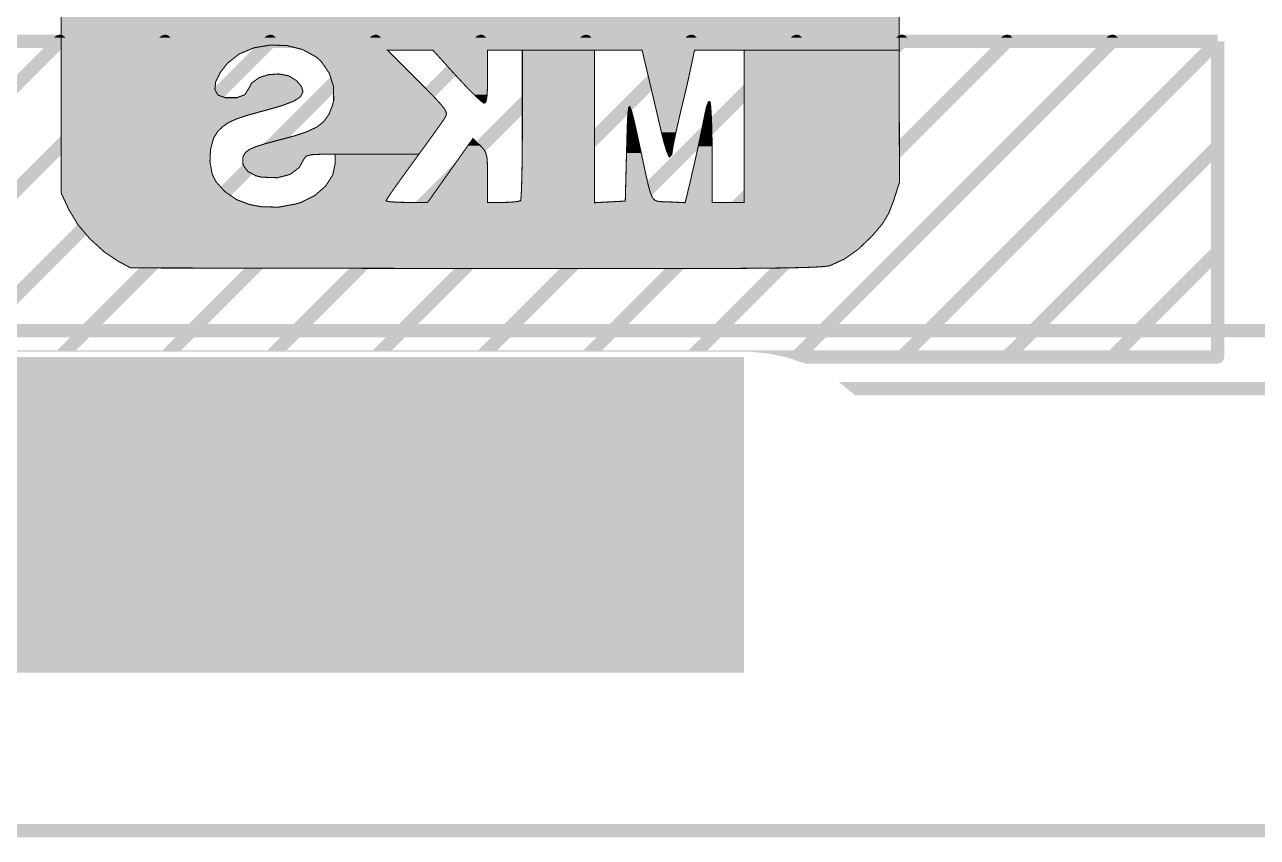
# Model space of a CAD drawing. Extents: x 66 to 205, y -127 to -80.
# Drawn here: x 140.97 to 152.68, y -127.06 to -119.34 of the extents above; entities that cross this region are included whole.
import ezdxf

# ---------------------------------------------------------------- set-up
doc = ezdxf.new("R2010")
doc.units = 0
for name, color, linetype in [('MKSMINI12864-B_SILKS_GBR', 5, 'CONTINUOUS'), ('MKSMINI12864-EDGE_CUTS_GBR', 3, 'CONTINUOUS'), ('MKSMINI12864-F_SILKS_GBR', 11, 'CONTINUOUS'), ('MKSMINI12864-NPTH_DRL', 12, 'CONTINUOUS')]:
    doc.layers.add(name, color=color, linetype=linetype)

msp = doc.modelspace()

# ---------------------------------------------------------------- linework, layer by layer
at = {"layer": 'MKSMINI12864-B_SILKS_GBR', "const_width": 0.01}
msp.add_lwpolyline([(141.3129, -114.4397), (141.3129, -120.9421), (141.385782, -121.099874), (141.46956, -121.239186), (141.587004, -121.378372), (141.723324, -121.50206), (141.860134, -121.592972), (141.9733, -121.6533), (145.2499, -121.65873), (145.74235, -121.65946), (146.186338, -121.659918), (146.584212, -121.660088), (146.938308, -121.65995), (147.25097, -121.659484), (147.524536, -121.65867), (147.761352, -121.65749), (147.963754, -121.655926), (148.134086, -121.653958), (148.274688, -121.651564), (148.387902, -121.64873), (148.47607, -121.645432), (148.54153, -121.641654), (148.586624, -121.637376), (148.613696, -121.632578), (148.618392, -121.631128), (148.754138, -121.568916), (148.881284, -121.479818), (149.013122, -121.35433), (149.028422, -121.337962), (149.115916, -121.233692), (149.17538, -121.13465), (149.220786, -121.01748), (149.22158, -121.015002), (149.277294, -120.8405), (149.274506, -119.5832), (147.8026, -119.5832), (147.8026, -121.031), (147.4978, -121.031), (147.497412, -120.56745), (147.496206, -120.417538), (147.493094, -120.284212), (147.488442, -120.176188), (147.48262, -120.10218), (147.476508, -120.071574), (147.461408, -120.0757), (147.44313, -120.125748), (147.42446, -120.211274), (147.39957, -120.337926), (147.365596, -120.498004), (147.326014, -120.675708), (147.284306, -120.855242), (147.264674, -120.936928), (147.241208, -121.033356), (147.084608, -121.025828), (147.027784, -121.024282), (146.985678, -121.021528), (146.954576, -121.010948), (146.930768, -120.985928), (146.910548, -120.939852), (146.890202, -120.866108), (146.866024, -120.758078), (146.8343, -120.60915), (146.823966, -120.5611), (146.784028, -120.376986), (146.753522, -120.242128), (146.730992, -120.15616), (146.714984, -120.118716), (146.70404, -120.129432), (146.696706, -120.187942), (146.69153, -120.29388), (146.687052, -120.446882), (146.685, -120.52623), (146.6723, -121.0183), (146.52625, -121.025916), (146.3802, -121.033534), (146.3802, -119.5832), (145.6944, -119.5832), (145.6944, -120.290166), (145.693816, -120.474798), (145.692162, -120.642652), (145.689596, -120.787076), (145.686274, -120.901412), (145.682352, -120.979012), (145.677984, -121.01322), (145.677468, -121.014066), (145.64471, -121.023208), (145.577466, -121.029358), (145.512368, -121.031), (145.3642, -121.031), (145.3642, -120.794452), (145.363304, -120.68228), (145.358684, -120.608342), (145.347452, -120.56008), (145.326712, -120.524932), (145.29435, -120.491084), (145.2245, -120.424264), (145.009592, -120.727632), (144.794684, -121.031), (144.596842, -121.031), (144.503856, -121.029138), (144.434338, -121.0242), (144.400472, -121.017158), (144.399, -121.01524), (144.413308, -120.990614), (144.452994, -120.932066), (144.513212, -120.846502), (144.58911, -120.740826), (144.66215, -120.64059), (144.710912, -120.5738), (143.9164, -120.5738), (143.9164, -120.658942), (143.892302, -120.770944), (143.825202, -120.87549), (143.722896, -120.964494), (143.593178, -121.02987), (143.543848, -121.045378), (143.375574, -121.076114), (143.213166, -121.071758), (143.10482, -121.05187), (142.978444, -121.0039), (142.866308, -120.926884), (142.781974, -120.83184), (142.746888, -120.76093), (142.725932, -120.64604), (142.731484, -120.526006), (142.761062, -120.419286), (142.801502, -120.354656), (142.848874, -120.30933), (142.902146, -120.272696), (142.971364, -120.240354), (143.06657, -120.207908), (143.19781, -120.170958), (143.256, -120.155658), (143.41268, -120.110862), (143.52192, -120.068848), (143.586762, -120.0267), (143.610248, -119.981494), (143.59542, -119.930316), (143.549256, -119.874144), (143.474472, -119.828404), (143.380188, -119.810258), (143.280534, -119.817342), (143.189642, -119.847302), (143.12164, -119.897778), (143.09349, -119.950226), (143.057376, -120.007362), (142.983418, -120.035478), (142.872374, -120.03592), (142.803554, -120.011802), (142.772842, -119.95998), (142.779918, -119.885976), (142.824464, -119.795314), (142.89117, -119.709704), (143.00369, -119.620366), (143.14362, -119.562314), (143.298806, -119.535808), (143.457094, -119.541114), (143.606328, -119.57849), (143.734354, -119.648204), (143.78206, -119.690452), (143.859266, -119.801968), (143.900544, -119.930934), (143.90167, -120.061042), (143.890352, -120.108452), (143.856504, -120.192926), (143.81087, -120.259074), (143.74538, -120.312196), (143.651966, -120.357594), (143.52256, -120.400568), (143.392384, -120.435578), (143.256184, -120.471606), (143.161446, -120.501252), (143.099886, -120.528394), (143.06321, -120.556902), (143.04313, -120.590654), (143.039714, -120.600416), (143.039816, -120.67327), (143.083444, -120.735146), (143.163434, -120.778356), (143.21725, -120.79093), (143.366884, -120.796508), (143.48712, -120.765244), (143.574634, -120.698558), (143.619718, -120.61825), (143.640584, -120.591432), (143.686924, -120.577774), (143.770938, -120.573806), (143.775904, -120.5738), (143.9164, -120.5738), (144.710912, -120.5738), (144.750612, -120.519424), (144.830574, -120.408928), (144.89631, -120.31709), (144.942094, -120.251902), (144.960294, -120.224656), (144.971486, -120.201608), (144.971908, -120.177502), (144.957044, -120.146186), (144.92238, -120.10151), (144.863398, -120.037324), (144.775584, -119.947474), (144.703908, -119.875406), (144.41253, -119.5832), (144.628016, -119.583492), (144.8435, -119.583784), (145.0721, -119.835442), (145.15884, -119.92859), (145.235412, -120.006472), (145.294536, -120.061998), (145.328934, -120.08807), (145.33245, -120.08915), (145.347966, -120.07523), (145.357918, -120.027134), (145.363056, -119.938942), (145.3642, -119.8372), (145.3642, -119.5832), (145.6944, -119.5832), (146.3802, -119.5832), (146.831982, -119.5832), (146.896542, -119.85625), (146.930718, -120.00122), (146.967924, -120.159736), (147.00219, -120.306336), (147.015668, -120.36425), (147.041454, -120.465446), (147.066016, -120.54477), (147.085764, -120.5914), (147.093518, -120.5992), (147.11391, -120.578472), (147.1168, -120.55925), (147.122746, -120.515854), (147.139352, -120.431654), (147.164766, -120.315084), (147.197138, -120.174578), (147.234622, -120.018568), (147.241742, -119.9896), (147.25909, -119.915488), (147.28104, -119.816728), (147.297074, -119.74195), (147.33048, -119.5832), (147.8026, -119.5832), (149.274506, -119.5832), (149.270198, -117.6401)], dxfattribs=at)
at = {"layer": 'MKSMINI12864-B_SILKS_GBR'}
for points in [[(141.3129, -119.535812), (141.3129, -119.247406), (149.274402, -119.535812), (149.273762, -119.247406)], [(141.3129, -119.562314), (141.3129, -119.535812), (143.143632, -119.562314), (143.298776, -119.535812)], [(141.3129, -119.562328), (141.3129, -119.562314), (143.14359, -119.562328), (143.143632, -119.562314)], [(141.3129, -119.620366), (141.3129, -119.562328), (143.003708, -119.620366), (143.14359, -119.562328)], [(143.457062, -119.541114), (143.298776, -119.535812), (149.274414, -119.541114), (149.274402, -119.535812)], [(143.457104, -119.54112), (143.457062, -119.541114), (149.274414, -119.54112), (149.274414, -119.541114)], [(143.60629, -119.57848), (143.457104, -119.54112), (149.274496, -119.57848), (149.274414, -119.54112)], [(143.606338, -119.578498), (143.60629, -119.57848), (149.274496, -119.578498), (149.274496, -119.57848)], [(143.614974, -119.5832), (143.606338, -119.578498), (149.274506, -119.5832), (149.274496, -119.578498)], [(143.615198, -119.583322), (143.614974, -119.5832), (144.412832, -119.583322), (144.413016, -119.5832)], [(143.615602, -119.583542), (143.615198, -119.583322), (144.412874, -119.583542), (144.412832, -119.583322)], [(143.73436, -119.648212), (143.615602, -119.583542), (144.477362, -119.648212), (144.412874, -119.583542)], [(144.455722, -119.583258), (144.413016, -119.5832), (145.364258, -119.583258), (145.3644, -119.5832)], [(144.560278, -119.5834), (144.455722, -119.583258), (145.3642, -119.5834), (145.364258, -119.583258)], [(144.628016, -119.583492), (144.560278, -119.5834), (145.3642, -119.583492), (145.3642, -119.5834)], [(144.843412, -119.583784), (144.628016, -119.583492), (145.3642, -119.583784), (145.3642, -119.583492)], [(144.84356, -119.58385), (144.843412, -119.583784), (145.3642, -119.58385), (145.3642, -119.583784)], [(145.072102, -119.835444), (144.84356, -119.58385), (145.3642, -119.835444), (145.3642, -119.58385)], [(145.69434, -119.583256), (145.6942, -119.5832), (146.380262, -119.583256), (146.3804, -119.5832)], [(145.694342, -119.583258), (145.69434, -119.583256), (146.380258, -119.583258), (146.380262, -119.583256)], [(145.6944, -119.5834), (145.694342, -119.583258), (146.3802, -119.5834), (146.380258, -119.583258)], [(145.6944, -120.290166), (145.6944, -119.5834), (146.3802, -120.290166), (146.3802, -119.5834)], [(146.831948, -119.583242), (146.831824, -119.5832), (147.330522, -119.583242), (147.330644, -119.5832)], [(146.83195, -119.583244), (146.831948, -119.583242), (147.330518, -119.583244), (147.330522, -119.583242)], [(146.832018, -119.583354), (146.83195, -119.583244), (147.33045, -119.583354), (147.330518, -119.583244)], [(146.83202, -119.583358), (146.832018, -119.583354), (147.330448, -119.583358), (147.33045, -119.583354)], [(146.869518, -119.74195), (146.83202, -119.583358), (147.297074, -119.74195), (147.330448, -119.583358)], [(147.80254, -119.583256), (147.8024, -119.5832), (149.274508, -119.583256), (149.274506, -119.5832)], [(147.8026, -119.5834), (147.80254, -119.583256), (149.274508, -119.5834), (149.274508, -119.583256)], [(147.8026, -120.840526), (147.8026, -119.5834), (149.277286, -120.840526), (149.274508, -119.5834)], [(141.3129, -119.620394), (141.3129, -119.620366), (143.00366, -119.620394), (143.003708, -119.620366)], [(141.3129, -119.709732), (141.3129, -119.620394), (142.89115, -119.709732), (143.00366, -119.620394)], [(143.782064, -119.690464), (143.73436, -119.648212), (144.519492, -119.690464), (144.477362, -119.648212)], [(143.85924, -119.801932), (143.782064, -119.690464), (144.630644, -119.801932), (144.519492, -119.690464)], [(141.3129, -119.795342), (141.3129, -119.709732), (142.82445, -119.795342), (142.89115, -119.709732)], [(141.3129, -119.885962), (141.3129, -119.795342), (142.779932, -119.885962), (142.82445, -119.795342)], [(143.246932, -119.828422), (143.280512, -119.81735), (143.474502, -119.828422), (143.417016, -119.81735)], [(143.280512, -119.81735), (143.380212, -119.810262), (143.417016, -119.81735), (143.380212, -119.810262)], [(143.859266, -119.801986), (143.85924, -119.801932), (144.630698, -119.801986), (144.630644, -119.801932)], [(143.88277, -119.875406), (143.859266, -119.801986), (144.703908, -119.875406), (144.630698, -119.801986)], [(146.887198, -119.816728), (146.869518, -119.74195), (147.28104, -119.816728), (147.297074, -119.74195)], [(146.896542, -119.85625), (146.887198, -119.816728), (147.272254, -119.85625), (147.28104, -119.816728)], [(141.3129, -119.88603), (141.3129, -119.885962), (142.779912, -119.88603), (142.779932, -119.885962)], [(141.3129, -119.959914), (141.3129, -119.88603), (142.772848, -119.959914), (142.779912, -119.88603)], [(143.093486, -119.950236), (143.104156, -119.930354), (143.601188, -119.950236), (143.595432, -119.930354)], [(143.104156, -119.930354), (143.12162, -119.897818), (143.595432, -119.930354), (143.568706, -119.897818)], [(143.12162, -119.897818), (143.15346, -119.87417), (143.568706, -119.897818), (143.549278, -119.87417)], [(143.15346, -119.87417), (143.189612, -119.847322), (143.549278, -119.87417), (143.505396, -119.847322)], [(143.189612, -119.847322), (143.246932, -119.828422), (143.505396, -119.847322), (143.474502, -119.828422)], [(143.90053, -119.930892), (143.88277, -119.875406), (144.759094, -119.930892), (144.703908, -119.875406)], [(143.90054, -119.93095), (143.90053, -119.930892), (144.75915, -119.93095), (144.759094, -119.930892)], [(143.900684, -119.947474), (143.90054, -119.93095), (144.775584, -119.947474), (144.75915, -119.93095)], [(145.07374, -119.837202), (145.072102, -119.835444), (145.3642, -119.837202), (145.3642, -119.835444)], [(145.158842, -119.928592), (145.07374, -119.837202), (145.363172, -119.928592), (145.3642, -119.837202)], [(145.169028, -119.93895), (145.158842, -119.928592), (145.363056, -119.93895), (145.363172, -119.928592)], [(146.910508, -119.91549), (146.896542, -119.85625), (147.259088, -119.91549), (147.272254, -119.85625)], [(146.92798, -119.989602), (146.910508, -119.91549), (147.241742, -119.989602), (147.259088, -119.91549)], [(141.3129, -119.960036), (141.3129, -119.959914), (142.772876, -119.960036), (142.772848, -119.959914)], [(141.3129, -120.01174), (141.3129, -119.960036), (142.803518, -120.01174), (142.772876, -119.960036)], [(141.3129, -120.011826), (141.3129, -120.01174), (142.803624, -120.011826), (142.803518, -120.01174)], [(141.3129, -120.035902), (141.3129, -120.011826), (142.872324, -120.035902), (142.803624, -120.011826)], [(141.3129, -120.035914), (141.3129, -120.035902), (142.87239, -120.035914), (142.872324, -120.035902)], [(141.3129, -120.068858), (141.3129, -120.035914), (143.521892, -120.068858), (143.57258, -120.035914)], [(142.87239, -120.035914), (142.983362, -120.035478), (143.57258, -120.035914), (143.57325, -120.035478)], [(142.983362, -120.035478), (142.983434, -120.035464), (143.57325, -120.035478), (143.573272, -120.035464)], [(142.983434, -120.035464), (143.006424, -120.026726), (143.573272, -120.035464), (143.586718, -120.026726)], [(143.006424, -120.026726), (143.057316, -120.007384), (143.586718, -120.026726), (143.596778, -120.007384)], [(143.057316, -120.007384), (143.057414, -120.007304), (143.596778, -120.007384), (143.59682, -120.007304)], [(143.057414, -120.007304), (143.073696, -119.981544), (143.59682, -120.007304), (143.61022, -119.981544)], [(143.073696, -119.981544), (143.07374, -119.981474), (143.61022, -119.981544), (143.610228, -119.981474)], [(143.07374, -119.981474), (143.093486, -119.950236), (143.610228, -119.981474), (143.601188, -119.950236)], [(143.901464, -120.037326), (143.900684, -119.947474), (144.863402, -120.037326), (144.775584, -119.947474)], [(143.901668, -120.06103), (143.901464, -120.037326), (144.885184, -120.06103), (144.863402, -120.037326)], [(145.235418, -120.006474), (145.169028, -119.93895), (145.359118, -120.006474), (145.363056, -119.93895)], [(145.257438, -120.027154), (145.235418, -120.006474), (145.357914, -120.027154), (145.359118, -120.006474)], [(145.29455, -120.062008), (145.257438, -120.027154), (145.350692, -120.062008), (145.357914, -120.027154)], [(146.930718, -120.00122), (146.92798, -119.989602), (147.238886, -120.00122), (147.241742, -119.989602)], [(146.93479, -120.018568), (146.930718, -120.00122), (147.234622, -120.018568), (147.238886, -120.00122)], [(146.967924, -120.159736), (146.93479, -120.018568), (147.200704, -120.159736), (147.234622, -120.018568)], [(141.3129, -120.110866), (141.3129, -120.068858), (143.412666, -120.110866), (143.521892, -120.068858)], [(141.3129, -120.15566), (141.3129, -120.110866), (143.256, -120.15566), (143.412666, -120.110866)], [(141.3129, -120.170958), (141.3129, -120.15566), (143.197808, -120.170958), (143.256, -120.15566)], [(143.862688, -120.177472), (143.875214, -120.146216), (144.971892, -120.177472), (144.957056, -120.146216)], [(143.875214, -120.146216), (143.890342, -120.108474), (144.957056, -120.146216), (144.927784, -120.108474)], [(143.890342, -120.108474), (143.892002, -120.10152), (144.927784, -120.108474), (144.92239, -120.10152)], [(143.892002, -120.10152), (143.901662, -120.061078), (144.92239, -120.10152), (144.885228, -120.061078)], [(143.901662, -120.061078), (143.901668, -120.06103), (144.885228, -120.061078), (144.885184, -120.06103)], [(145.311972, -120.075206), (145.29455, -120.062008), (145.34796, -120.075206), (145.350692, -120.062008)], [(145.312042, -120.075258), (145.311972, -120.075206), (145.34793, -120.075258), (145.34796, -120.075206)], [(145.328968, -120.088082), (145.312042, -120.075258), (145.33363, -120.088082), (145.34793, -120.075258)], [(145.332362, -120.089118), (145.328968, -120.088082), (145.332476, -120.089118), (145.33363, -120.088082)], [(145.332426, -120.089138), (145.332362, -120.089118), (145.332426, -120.089138), (145.332476, -120.089118)], [(146.696706, -120.187954), (146.700686, -120.156182), (146.739326, -120.187954), (146.730998, -120.156182)], [(146.700686, -120.156182), (146.704034, -120.129484), (146.730998, -120.156182), (146.719542, -120.129484)], [(146.704034, -120.129484), (146.704062, -120.129426), (146.719542, -120.129484), (146.719518, -120.129426)], [(146.704062, -120.129426), (146.71494, -120.11876), (146.719518, -120.129426), (146.71494, -120.11876)], [(146.971394, -120.174578), (146.967924, -120.159736), (147.197138, -120.174578), (147.200704, -120.159736)], [(147.432116, -120.176194), (147.443124, -120.125768), (147.488442, -120.176194), (147.484476, -120.125768)], [(147.443124, -120.125768), (147.451732, -120.102198), (147.484476, -120.125768), (147.482622, -120.102198)], [(147.451732, -120.102198), (147.4614, -120.075726), (147.482622, -120.102198), (147.47731, -120.075726)], [(147.4614, -120.075726), (147.476478, -120.071584), (147.47731, -120.075726), (147.476478, -120.071584)], [(141.3129, -120.207912), (141.3129, -120.170958), (143.066564, -120.207912), (143.197808, -120.170958)], [(141.3129, -120.24036), (141.3129, -120.207912), (142.97135, -120.24036), (143.066564, -120.207912)], [(141.3129, -120.272712), (141.3129, -120.24036), (142.902126, -120.272712), (142.97135, -120.24036)], [(141.3129, -120.309348), (141.3129, -120.272712), (142.848856, -120.309348), (142.902126, -120.272712)], [(143.745348, -120.312212), (143.810836, -120.259102), (144.899734, -120.312212), (144.937036, -120.259102)], [(143.810836, -120.259102), (143.810874, -120.25906), (144.937036, -120.259102), (144.937066, -120.25906)], [(143.810874, -120.25906), (143.81581, -120.251904), (144.937066, -120.25906), (144.942092, -120.251904)], [(143.81581, -120.251904), (143.834598, -120.224674), (144.942092, -120.251904), (144.960284, -120.224674)], [(143.834598, -120.224674), (143.850492, -120.201638), (144.960284, -120.224674), (144.971472, -120.201638)], [(143.850492, -120.201638), (143.85052, -120.201596), (144.971472, -120.201638), (144.971482, -120.201596)], [(143.85052, -120.201596), (143.856484, -120.192954), (144.971482, -120.201596), (144.971632, -120.192954)], [(143.856484, -120.192954), (143.86267, -120.177516), (144.971632, -120.192954), (144.971902, -120.177516)], [(143.86267, -120.177516), (143.862688, -120.177472), (144.971902, -120.177516), (144.971892, -120.177472)], [(146.69153, -120.293882), (146.694058, -120.242134), (146.76523, -120.293882), (146.753524, -120.242134)], [(146.694058, -120.242134), (146.696706, -120.187954), (146.753524, -120.242134), (146.739326, -120.187954)], [(147.00219, -120.306336), (146.971394, -120.174578), (147.16678, -120.306336), (147.197138, -120.174578)], [(147.39957, -120.337928), (147.410126, -120.284214), (147.494348, -120.337928), (147.493094, -120.284214)], [(147.410126, -120.284214), (147.42446, -120.211276), (147.493094, -120.284214), (147.489954, -120.211276)], [(147.42446, -120.211276), (147.432116, -120.176194), (147.489954, -120.211276), (147.488442, -120.176194)], [(141.3129, -120.354688), (141.3129, -120.309348), (142.801482, -120.354688), (142.848856, -120.309348)], [(141.3129, -120.419274), (141.3129, -120.354688), (142.761072, -120.419274), (142.801482, -120.354688)], [(143.491474, -120.408928), (143.522552, -120.40057), (144.830574, -120.408928), (144.836556, -120.40057)], [(143.522552, -120.40057), (143.651948, -120.3576), (144.836556, -120.40057), (144.867312, -120.3576)], [(143.651948, -120.3576), (143.735308, -120.31709), (144.867312, -120.3576), (144.89631, -120.31709)], [(143.735308, -120.31709), (143.745348, -120.312212), (144.89631, -120.31709), (144.899734, -120.312212)], [(145.693816, -120.474798), (145.6944, -120.290166), (146.3802, -120.474798), (146.3802, -120.290166)], [(146.687052, -120.446882), (146.689096, -120.376986), (146.79919, -120.446882), (146.784028, -120.376986)], [(146.689096, -120.376986), (146.69153, -120.293882), (146.784028, -120.376986), (146.76523, -120.293882)], [(147.004228, -120.315086), (147.00219, -120.306336), (147.164764, -120.315086), (147.16678, -120.306336)], [(147.01567, -120.364252), (147.004228, -120.315086), (147.154044, -120.364252), (147.164764, -120.315086)], [(147.032844, -120.431656), (147.01567, -120.364252), (147.139352, -120.431656), (147.154044, -120.364252)], [(147.382672, -120.41754), (147.39957, -120.337928), (147.496206, -120.41754), (147.494348, -120.337928)], [(141.3129, -120.419326), (141.3129, -120.419274), (142.76105, -120.419326), (142.761072, -120.419274)], [(141.3129, -120.525996), (141.3129, -120.419326), (142.73149, -120.525996), (142.76105, -120.419326)], [(143.099866, -120.52841), (143.120242, -120.519424), (144.74405, -120.52841), (144.750612, -120.519424)], [(143.120242, -120.519424), (143.161432, -120.50126), (144.750612, -120.519424), (144.763756, -120.50126)], [(143.161432, -120.50126), (143.256182, -120.471608), (144.763756, -120.50126), (144.785214, -120.471608)], [(143.256182, -120.471608), (143.392384, -120.435578), (144.785214, -120.471608), (144.811288, -120.435578)], [(143.392384, -120.435578), (143.491474, -120.408928), (144.811288, -120.435578), (144.830574, -120.408928)], [(145.153194, -120.524962), (145.177196, -120.491088), (145.32673, -120.524962), (145.294354, -120.491088)], [(145.177196, -120.491088), (145.224512, -120.424312), (145.294354, -120.491088), (145.224512, -120.424312)], [(145.692162, -120.642652), (145.693816, -120.474798), (146.3802, -120.642652), (146.3802, -120.474798)], [(146.685, -120.52623), (146.687052, -120.446882), (146.816404, -120.52623), (146.79919, -120.446882)], [(147.041454, -120.465454), (147.032844, -120.431656), (147.132684, -120.465454), (147.139352, -120.431656)], [(147.057066, -120.51586), (147.041454, -120.465454), (147.122744, -120.51586), (147.132684, -120.465454)], [(147.066022, -120.544784), (147.057066, -120.51586), (147.11878, -120.544784), (147.122744, -120.51586)], [(147.350126, -120.56745), (147.365596, -120.498006), (147.497412, -120.56745), (147.496854, -120.498006)], [(147.365596, -120.498006), (147.382672, -120.41754), (147.496854, -120.498006), (147.496206, -120.41754)], [(141.3129, -120.52604), (141.3129, -120.525996), (142.731482, -120.52604), (142.73149, -120.525996)], [(141.3129, -120.64601), (141.3129, -120.52604), (142.725932, -120.64601), (142.731482, -120.52604)], [(143.039714, -120.60045), (143.042842, -120.591482), (143.633568, -120.60045), (143.640546, -120.591482)], [(143.03974, -120.61827), (143.039714, -120.60045), (143.619708, -120.61827), (143.633568, -120.60045)], [(143.039816, -120.673226), (143.03974, -120.61827), (143.58884, -120.673226), (143.619708, -120.61827)], [(143.042842, -120.591482), (143.042866, -120.591412), (143.640546, -120.591482), (143.640648, -120.591412)], [(143.042866, -120.591412), (143.043122, -120.59068), (143.640648, -120.591412), (143.64313, -120.59068)], [(143.043122, -120.59068), (143.05079, -120.577784), (143.64313, -120.59068), (143.68689, -120.577784)], [(143.05079, -120.577784), (143.050794, -120.577776), (143.68689, -120.577784), (143.686936, -120.577776)], [(143.050794, -120.577776), (143.053156, -120.573806), (143.686936, -120.577776), (143.77094, -120.573806)], [(143.053156, -120.573806), (143.05316, -120.5738), (143.77094, -120.573806), (143.775904, -120.5738)], [(143.05316, -120.5738), (143.06319, -120.556934), (144.710912, -120.5738), (144.723224, -120.556934)], [(143.06319, -120.556934), (143.099866, -120.52841), (144.723224, -120.556934), (144.74405, -120.52841)], [(143.91634, -120.573856), (143.9162, -120.5738), (144.71087, -120.573856), (144.710912, -120.5738)], [(143.9164, -120.574), (143.91634, -120.573856), (144.710764, -120.574), (144.71087, -120.573856)], [(143.916398, -120.64059), (143.9164, -120.574), (144.66215, -120.64059), (144.710764, -120.574)], [(145.041718, -120.68229), (145.094096, -120.608368), (145.363304, -120.68229), (145.358686, -120.608368)], [(145.094096, -120.608368), (145.128292, -120.560108), (145.358686, -120.608368), (145.347458, -120.560108)], [(145.128292, -120.560108), (145.153194, -120.524962), (145.347458, -120.560108), (145.32673, -120.524962)], [(146.679014, -120.75808), (146.682858, -120.60915), (146.866024, -120.75808), (146.8343, -120.60915)], [(146.682858, -120.60915), (146.684098, -120.5611), (146.8343, -120.60915), (146.823966, -120.5611)], [(146.684098, -120.5611), (146.685, -120.52623), (146.823966, -120.5611), (146.816404, -120.52623)], [(147.072154, -120.559252), (147.066022, -120.544784), (147.1168, -120.559252), (147.11878, -120.544784)], [(147.080292, -120.578452), (147.072154, -120.559252), (147.113904, -120.578452), (147.1168, -120.559252)], [(147.080316, -120.578506), (147.080292, -120.578452), (147.113876, -120.578506), (147.113904, -120.578452)], [(147.085792, -120.59143), (147.080316, -120.578506), (147.101132, -120.59143), (147.113876, -120.578506)], [(147.093502, -120.59917), (147.085792, -120.59143), (147.093502, -120.59917), (147.101132, -120.59143)], [(147.326014, -120.675708), (147.350126, -120.56745), (147.497504, -120.675708), (147.497412, -120.56745)], [(141.3129, -120.646056), (141.3129, -120.64601), (142.725936, -120.646056), (142.725932, -120.64601)], [(141.3129, -120.760888), (141.3129, -120.646056), (142.746882, -120.760888), (142.725936, -120.646056)], [(143.039834, -120.673282), (143.039816, -120.673226), (143.588808, -120.673282), (143.58884, -120.673226)], [(143.05768, -120.698582), (143.039834, -120.673282), (143.5746, -120.698582), (143.588808, -120.673282)], [(143.083486, -120.735168), (143.05768, -120.698582), (143.526576, -120.735168), (143.5746, -120.698582)], [(143.13919, -120.765254), (143.083486, -120.735168), (143.487086, -120.765254), (143.526576, -120.735168)], [(143.8923, -120.770926), (143.898778, -120.740826), (144.56749, -120.770926), (144.58911, -120.740826)], [(143.898778, -120.740826), (143.916394, -120.658974), (144.58911, -120.740826), (144.648752, -120.658974)], [(143.916394, -120.658974), (143.916398, -120.658932), (144.648752, -120.658974), (144.648784, -120.658932)], [(143.916398, -120.658932), (143.916398, -120.64059), (144.648784, -120.658932), (144.66215, -120.64059)], [(144.962254, -120.794452), (145.009592, -120.727632), (145.3642, -120.794452), (145.363668, -120.727632)], [(145.009592, -120.727632), (145.041718, -120.68229), (145.363668, -120.727632), (145.363304, -120.68229)], [(145.689596, -120.787078), (145.692162, -120.642652), (146.3802, -120.787078), (146.3802, -120.642652)], [(147.284306, -120.855242), (147.326014, -120.675708), (147.497654, -120.855242), (147.497504, -120.675708)], [(141.3129, -120.76094), (141.3129, -120.760888), (142.746898, -120.76094), (142.746882, -120.760888)], [(141.3129, -120.831802), (141.3129, -120.76094), (142.781956, -120.831802), (142.746898, -120.76094)], [(141.3129, -120.831846), (141.3129, -120.831802), (142.781986, -120.831846), (142.781956, -120.831802)], [(141.3129, -120.926886), (141.3129, -120.831846), (142.86632, -120.926886), (142.781986, -120.831846)], [(143.163458, -120.778362), (143.13919, -120.765254), (143.436664, -120.778362), (143.487086, -120.765254)], [(143.217278, -120.79093), (143.163458, -120.778362), (143.388322, -120.79093), (143.436664, -120.778362)], [(143.366866, -120.796508), (143.217278, -120.79093), (143.366866, -120.796508), (143.388322, -120.79093)], [(143.825208, -120.875476), (143.843804, -120.846502), (144.49282, -120.875476), (144.513212, -120.846502)], [(143.843804, -120.846502), (143.892272, -120.770992), (144.513212, -120.846502), (144.567444, -120.770992)], [(143.892272, -120.770992), (143.8923, -120.770926), (144.567444, -120.770992), (144.56749, -120.770926)], [(144.794824, -121.0308), (144.962254, -120.794452), (145.3642, -121.0308), (145.3642, -120.794452)], [(145.686274, -120.901416), (145.689596, -120.787078), (146.3802, -120.901416), (146.3802, -120.787078)], [(146.674322, -120.939856), (146.676226, -120.866112), (146.91055, -120.939856), (146.890204, -120.866112)], [(146.676226, -120.866112), (146.679014, -120.75808), (146.890204, -120.866112), (146.866024, -120.75808)], [(147.264674, -120.936928), (147.284306, -120.855242), (147.497722, -120.936928), (147.497654, -120.855242)], [(147.8026, -121.015002), (147.8026, -120.840526), (149.22158, -121.015002), (149.277286, -120.840526)], [(141.3129, -120.942066), (141.3129, -120.926886), (142.888422, -120.942066), (142.86632, -120.926886)], [(141.312908, -120.942108), (141.3129, -120.942066), (142.888482, -120.942108), (142.888422, -120.942066)], [(141.341442, -121.003878), (141.312908, -120.942108), (142.978412, -121.003878), (142.888482, -120.942108)], [(143.622428, -121.015124), (143.671044, -120.990624), (144.399068, -121.015124), (144.413304, -120.990624)], [(143.671044, -120.990624), (143.722862, -120.96451), (144.413304, -120.990624), (144.431002, -120.96451)], [(143.722862, -120.96451), (143.722904, -120.964482), (144.431002, -120.96451), (144.431022, -120.964482)], [(143.722904, -120.964482), (143.760164, -120.932068), (144.431022, -120.964482), (144.452992, -120.932068)], [(143.760164, -120.932068), (143.825172, -120.875518), (144.452992, -120.932068), (144.49279, -120.875518)], [(143.825172, -120.875518), (143.825208, -120.875476), (144.49279, -120.875518), (144.49282, -120.875476)], [(145.67798, -121.013198), (145.68235, -120.979024), (146.3802, -121.013198), (146.3802, -120.979024)], [(145.68235, -120.979024), (145.686274, -120.901416), (146.3802, -120.979024), (146.3802, -120.901416)], [(146.67249, -121.010894), (146.673134, -120.985936), (146.954528, -121.010894), (146.930786, -120.985936)], [(146.673134, -120.985936), (146.673136, -120.985878), (146.930786, -120.985936), (146.930746, -120.985878)], [(146.673136, -120.985878), (146.674322, -120.939856), (146.930746, -120.985878), (146.91055, -120.939856)], [(147.24183, -121.0308), (147.264674, -120.936928), (147.4978, -121.0308), (147.497722, -120.936928)], [(141.341452, -121.0039), (141.341442, -121.003878), (142.978456, -121.0039), (142.978412, -121.003878)], [(141.36361, -121.05187), (141.341452, -121.0039), (143.104828, -121.05187), (142.978456, -121.0039)], [(141.372796, -121.071756), (141.36361, -121.05187), (143.213172, -121.071756), (143.104828, -121.05187)], [(141.374808, -121.076114), (141.372796, -121.071756), (143.375548, -121.076114), (143.213172, -121.071756)], [(141.38579, -121.09989), (141.374808, -121.076114), (149.188848, -121.09989), (149.198062, -121.076114)], [(141.40671, -121.134672), (141.38579, -121.09989), (149.175368, -121.134672), (149.188848, -121.09989)], [(143.375548, -121.076114), (143.54383, -121.04538), (149.198062, -121.076114), (149.209974, -121.04538)], [(143.54383, -121.04538), (143.581558, -121.033522), (149.209974, -121.04538), (149.214568, -121.033522)], [(143.581558, -121.033522), (143.58175, -121.033462), (146.38041, -121.033522), (146.380264, -121.033462)], [(143.58175, -121.033462), (143.582194, -121.033322), (146.380264, -121.033462), (146.3802, -121.033322)], [(143.582194, -121.033322), (143.589584, -121.031), (146.3802, -121.033322), (146.3802, -121.031)], [(143.589584, -121.031), (143.593154, -121.029878), (144.596844, -121.031), (144.540814, -121.029878)], [(143.593154, -121.029878), (143.594622, -121.029138), (144.540814, -121.029878), (144.503858, -121.029138)], [(143.594622, -121.029138), (143.60442, -121.0242), (144.503858, -121.029138), (144.434346, -121.0242)], [(143.60442, -121.0242), (143.618362, -121.017174), (144.434346, -121.0242), (144.400546, -121.017174)], [(143.618362, -121.017174), (143.618508, -121.0171), (144.400546, -121.017174), (144.400428, -121.0171)], [(143.618508, -121.0171), (143.621988, -121.015346), (144.400428, -121.0171), (144.399082, -121.015346)], [(143.621988, -121.015346), (143.622206, -121.015236), (144.399082, -121.015346), (144.39904, -121.015236)], [(143.622206, -121.015236), (143.622428, -121.015124), (144.39904, -121.015236), (144.399068, -121.015124)], [(144.794578, -121.031), (144.794668, -121.030976), (145.3644, -121.031), (145.364344, -121.030976)], [(144.794668, -121.030976), (144.794712, -121.03094), (145.364344, -121.030976), (145.364258, -121.03094)], [(144.794712, -121.03094), (144.794742, -121.030916), (145.364258, -121.03094), (145.36425, -121.030916)], [(144.794742, -121.030916), (144.794824, -121.0308), (145.36425, -121.030916), (145.3642, -121.0308)], [(145.51237, -121.031), (145.577468, -121.029358), (146.3802, -121.031), (146.3802, -121.029358)], [(145.577468, -121.029358), (145.644684, -121.023212), (146.3802, -121.029358), (146.3802, -121.023212)], [(145.644684, -121.023212), (145.677394, -121.014086), (146.3802, -121.023212), (146.3802, -121.014086)], [(145.677394, -121.014086), (145.67751, -121.013998), (146.3802, -121.014086), (146.3802, -121.013998)], [(145.67751, -121.013998), (145.677952, -121.013276), (146.3802, -121.013998), (146.3802, -121.013276)], [(145.677952, -121.013276), (145.67798, -121.013198), (146.3802, -121.013276), (146.3802, -121.013198)], [(146.38041, -121.033522), (146.383746, -121.033348), (149.214568, -121.033522), (149.214636, -121.033348)], [(146.383746, -121.033348), (146.52625, -121.025916), (147.241054, -121.033348), (147.086442, -121.025916)], [(146.52625, -121.025916), (146.527936, -121.025828), (147.086442, -121.025916), (147.08461, -121.025828)], [(146.527936, -121.025828), (146.557586, -121.024282), (147.08461, -121.025828), (147.027786, -121.024282)], [(146.557586, -121.024282), (146.610438, -121.021526), (147.027786, -121.024282), (146.985692, -121.021526)], [(146.610438, -121.021526), (146.61063, -121.021516), (146.985692, -121.021526), (146.985642, -121.021516)], [(146.61063, -121.021516), (146.672114, -121.01831), (146.985642, -121.021516), (146.97623, -121.01831)], [(146.672114, -121.01831), (146.672246, -121.018248), (146.97623, -121.01831), (146.976048, -121.018248)], [(146.672246, -121.018248), (146.672304, -121.018116), (146.976048, -121.018248), (146.97566, -121.018116)], [(146.672304, -121.018116), (146.672488, -121.010946), (146.97566, -121.018116), (146.954608, -121.010946)], [(146.672488, -121.010946), (146.67249, -121.010894), (146.954608, -121.010946), (146.954528, -121.010894)], [(147.241054, -121.033348), (147.241176, -121.033304), (149.214636, -121.033348), (149.214654, -121.033304)], [(147.241176, -121.033304), (147.241248, -121.033196), (149.214654, -121.033304), (149.214696, -121.033196)], [(147.241248, -121.033196), (147.241782, -121.031), (149.214696, -121.033196), (149.215546, -121.031)], [(147.241782, -121.031), (147.241796, -121.03094), (147.498, -121.031), (147.497858, -121.03094)], [(147.241796, -121.03094), (147.24183, -121.0308), (147.497858, -121.03094), (147.4978, -121.0308)], [(147.8024, -121.031), (147.80254, -121.03094), (149.215546, -121.031), (149.21557, -121.03094)], [(147.80254, -121.03094), (147.8026, -121.0308), (149.21557, -121.03094), (149.215624, -121.0308)], [(147.8026, -121.017488), (147.8026, -121.015002), (149.220784, -121.017488), (149.22158, -121.015002)], [(147.8026, -121.0308), (147.8026, -121.017488), (149.215624, -121.0308), (149.220784, -121.017488)], [(141.466274, -121.23371), (141.40671, -121.134672), (149.1159, -121.23371), (149.175368, -121.134672)], [(141.469578, -121.239204), (141.466274, -121.23371), (149.11129, -121.239204), (149.1159, -121.23371)], [(141.552916, -121.337968), (141.469578, -121.239204), (149.028418, -121.337968), (149.11129, -121.239204)], [(141.566728, -121.354336), (141.552916, -121.337968), (149.013114, -121.354336), (149.028418, -121.337968)], [(141.587018, -121.378384), (141.566728, -121.354336), (148.987848, -121.378384), (149.013114, -121.354336)], [(141.69883, -121.47983), (141.587018, -121.378384), (148.881264, -121.47983), (148.987848, -121.378384)], [(141.723344, -121.502072), (141.69883, -121.47983), (148.849522, -121.502072), (148.881264, -121.47983)], [(141.823952, -121.568926), (141.723344, -121.502072), (148.754116, -121.568926), (148.849522, -121.502072)], [(141.860146, -121.592978), (141.823952, -121.568926), (148.701632, -121.592978), (148.754116, -121.568926)], [(141.931722, -121.631134), (141.860146, -121.592978), (148.618372, -121.631134), (148.701632, -121.592978)], [(141.934434, -121.63258), (141.931722, -121.631134), (148.613676, -121.63258), (148.618372, -121.631134)], [(141.943434, -121.637378), (141.934434, -121.63258), (148.586612, -121.637378), (148.613676, -121.63258)], [(141.951454, -121.641654), (141.943434, -121.637378), (148.541534, -121.641654), (148.586612, -121.637378)], [(141.958542, -121.645432), (141.951454, -121.641654), (148.476074, -121.645432), (148.541534, -121.641654)], [(141.964728, -121.64873), (141.958542, -121.645432), (148.387904, -121.64873), (148.476074, -121.645432)], [(141.970044, -121.651564), (141.964728, -121.64873), (148.274688, -121.651564), (148.387904, -121.64873)], [(141.973266, -121.653282), (141.970044, -121.651564), (148.173788, -121.653282), (148.274688, -121.651564)], [(141.973314, -121.653294), (141.973266, -121.653282), (148.173082, -121.653294), (148.173788, -121.653282)], [(142.373546, -121.653958), (141.973314, -121.653294), (148.134086, -121.653958), (148.173082, -121.653294)], [(143.55977, -121.655926), (142.373546, -121.653958), (147.963754, -121.655926), (148.134086, -121.653958)], [(144.502482, -121.65749), (143.55977, -121.655926), (147.761352, -121.65749), (147.963754, -121.655926)], [(145.213736, -121.65867), (144.502482, -121.65749), (147.524536, -121.65867), (147.761352, -121.65749)], [(145.2499, -121.65873), (145.213736, -121.65867), (147.50437, -121.65873), (147.524536, -121.65867)], [(145.74235, -121.65946), (145.2499, -121.65873), (147.259034, -121.65946), (147.50437, -121.65873)], [(145.765616, -121.659484), (145.74235, -121.65946), (147.25097, -121.659484), (147.259034, -121.65946)], [(146.186338, -121.659918), (145.765616, -121.659484), (146.959778, -121.659918), (147.25097, -121.659484)], [(146.261232, -121.65995), (146.186338, -121.659918), (146.938308, -121.65995), (146.959778, -121.659918)], [(146.584212, -121.660088), (146.261232, -121.65995), (146.584212, -121.660088), (146.938308, -121.65995)]]:
    msp.add_solid(points, dxfattribs=at)
at = {"layer": 'MKSMINI12864-EDGE_CUTS_GBR', "const_width": 0.127}
msp.add_lwpolyline([(203.5, -127), (105.5, -127)], dxfattribs=at)
at = {"layer": 'MKSMINI12864-F_SILKS_GBR', "const_width": 0.127}
for points in [[(134.3, -119.5), (152.3, -119.5)], [(149.3, -122.5), (152.3, -119.5)], [(152.3, -119.5), (152.3, -122.5)], [(150.3, -122.5), (152.3, -120.5)], [(151.3, -122.5), (152.3, -121.5)]]:
    msp.add_lwpolyline(points, dxfattribs=at)
at = {"layer": 'MKSMINI12864-F_SILKS_GBR'}
for points in [[(141.2102, -119.5), (141.244338, -119.465862), (141.3635, -119.5), (141.353538, -119.465862)], [(141.244338, -119.465862), (141.2551, -119.4551), (141.353538, -119.465862), (141.341254, -119.4551)], [(141.2551, -119.4551), (141.26586, -119.44646), (141.341254, -119.4551), (141.33139, -119.44646)], [(141.26586, -119.44646), (141.279678, -119.44243), (141.33139, -119.44646), (141.326788, -119.44243)], [(141.279678, -119.44243), (141.299998, -119.436504), (141.326788, -119.44243), (141.299998, -119.436504)], [(142.2102, -119.5), (142.244338, -119.465862), (142.3635, -119.5), (142.353538, -119.465862)], [(142.244338, -119.465862), (142.2551, -119.4551), (142.353538, -119.465862), (142.341254, -119.4551)], [(142.2551, -119.4551), (142.26586, -119.44646), (142.341254, -119.4551), (142.33139, -119.44646)], [(142.26586, -119.44646), (142.279678, -119.44243), (142.33139, -119.44646), (142.326788, -119.44243)], [(142.279678, -119.44243), (142.299998, -119.436504), (142.326788, -119.44243), (142.299998, -119.436504)], [(143.2102, -119.5), (143.244338, -119.465862), (143.3635, -119.5), (143.353538, -119.465862)], [(143.244338, -119.465862), (143.2551, -119.4551), (143.353538, -119.465862), (143.341254, -119.4551)], [(143.2551, -119.4551), (143.26586, -119.44646), (143.341254, -119.4551), (143.33139, -119.44646)], [(143.26586, -119.44646), (143.279678, -119.44243), (143.33139, -119.44646), (143.326788, -119.44243)], [(143.279678, -119.44243), (143.299998, -119.436504), (143.326788, -119.44243), (143.299998, -119.436504)], [(144.2102, -119.5), (144.244338, -119.465862), (144.3635, -119.5), (144.353538, -119.465862)], [(144.244338, -119.465862), (144.2551, -119.4551), (144.353538, -119.465862), (144.341254, -119.4551)], [(144.2551, -119.4551), (144.26586, -119.44646), (144.341254, -119.4551), (144.33139, -119.44646)], [(144.26586, -119.44646), (144.279678, -119.44243), (144.33139, -119.44646), (144.326788, -119.44243)], [(144.279678, -119.44243), (144.299998, -119.436504), (144.326788, -119.44243), (144.299998, -119.436504)], [(145.2102, -119.5), (145.244338, -119.465862), (145.3635, -119.5), (145.353538, -119.465862)], [(145.244338, -119.465862), (145.2551, -119.4551), (145.353538, -119.465862), (145.341254, -119.4551)], [(145.2551, -119.4551), (145.26586, -119.44646), (145.341254, -119.4551), (145.33139, -119.44646)], [(145.26586, -119.44646), (145.279678, -119.44243), (145.33139, -119.44646), (145.326788, -119.44243)], [(145.279678, -119.44243), (145.299998, -119.436504), (145.326788, -119.44243), (145.299998, -119.436504)], [(146.2102, -119.5), (146.244338, -119.465862), (146.3635, -119.5), (146.353538, -119.465862)], [(146.244338, -119.465862), (146.2551, -119.4551), (146.353538, -119.465862), (146.341254, -119.4551)], [(146.2551, -119.4551), (146.26586, -119.44646), (146.341254, -119.4551), (146.33139, -119.44646)], [(146.26586, -119.44646), (146.279678, -119.44243), (146.33139, -119.44646), (146.326788, -119.44243)], [(146.279678, -119.44243), (146.299998, -119.436504), (146.326788, -119.44243), (146.299998, -119.436504)], [(147.2102, -119.5), (147.244338, -119.465862), (147.3635, -119.5), (147.353538, -119.465862)], [(147.244338, -119.465862), (147.2551, -119.4551), (147.353538, -119.465862), (147.341254, -119.4551)], [(147.2551, -119.4551), (147.26586, -119.44646), (147.341254, -119.4551), (147.33139, -119.44646)], [(147.26586, -119.44646), (147.279678, -119.44243), (147.33139, -119.44646), (147.326788, -119.44243)], [(147.279678, -119.44243), (147.299998, -119.436504), (147.326788, -119.44243), (147.299998, -119.436504)], [(148.2102, -119.5), (148.244338, -119.465862), (148.3635, -119.5), (148.353538, -119.465862)], [(148.244338, -119.465862), (148.2551, -119.4551), (148.353538, -119.465862), (148.341254, -119.4551)], [(148.2551, -119.4551), (148.26586, -119.44646), (148.341254, -119.4551), (148.33139, -119.44646)], [(148.26586, -119.44646), (148.279678, -119.44243), (148.33139, -119.44646), (148.326788, -119.44243)], [(148.279678, -119.44243), (148.299998, -119.436504), (148.326788, -119.44243), (148.299998, -119.436504)], [(149.2102, -119.5), (149.244338, -119.465862), (149.3635, -119.5), (149.353538, -119.465862)], [(149.244338, -119.465862), (149.2551, -119.4551), (149.353538, -119.465862), (149.341254, -119.4551)], [(149.2551, -119.4551), (149.26586, -119.44646), (149.341254, -119.4551), (149.33139, -119.44646)], [(149.26586, -119.44646), (149.279678, -119.44243), (149.33139, -119.44646), (149.326788, -119.44243)], [(149.279678, -119.44243), (149.299998, -119.436504), (149.326788, -119.44243), (149.299998, -119.436504)], [(150.2102, -119.5), (150.244338, -119.465862), (150.3635, -119.5), (150.353538, -119.465862)], [(150.244338, -119.465862), (150.2551, -119.4551), (150.353538, -119.465862), (150.341254, -119.4551)], [(150.2551, -119.4551), (150.26586, -119.44646), (150.341254, -119.4551), (150.33139, -119.44646)], [(150.26586, -119.44646), (150.279678, -119.44243), (150.33139, -119.44646), (150.326788, -119.44243)], [(150.279678, -119.44243), (150.299998, -119.436504), (150.326788, -119.44243), (150.299998, -119.436504)], [(151.2102, -119.5), (151.244338, -119.465862), (151.3635, -119.5), (151.353538, -119.465862)], [(151.244338, -119.465862), (151.2551, -119.4551), (151.353538, -119.465862), (151.341254, -119.4551)], [(151.2551, -119.4551), (151.26586, -119.44646), (151.341254, -119.4551), (151.33139, -119.44646)], [(151.26586, -119.44646), (151.279678, -119.44243), (151.33139, -119.44646), (151.326788, -119.44243)], [(151.279678, -119.44243), (151.299998, -119.436504), (151.326788, -119.44243), (151.299998, -119.436504)], [(138.524042, -122.186158), (141.1653, -119.5449), (138.703642, -122.186158), (141.3449, -119.5449)], [(139.524042, -122.186158), (142.1653, -119.5449), (139.703642, -122.186158), (142.3449, -119.5449)], [(140.524042, -122.186158), (143.1653, -119.5449), (140.703642, -122.186158), (143.3449, -119.5449)], [(141.1653, -119.5449), (141.19648, -119.51372), (141.3449, -119.5449), (141.361998, -119.51372)], [(141.19648, -119.51372), (141.2102, -119.5), (141.361998, -119.51372), (141.3635, -119.5)], [(141.524042, -122.186158), (144.1653, -119.5449), (141.703642, -122.186158), (144.3449, -119.5449)], [(142.1653, -119.5449), (142.19648, -119.51372), (142.3449, -119.5449), (142.361998, -119.51372)], [(142.19648, -119.51372), (142.2102, -119.5), (142.361998, -119.51372), (142.3635, -119.5)], [(142.524042, -122.186158), (145.1653, -119.5449), (142.703642, -122.186158), (145.3449, -119.5449)], [(143.1653, -119.5449), (143.19648, -119.51372), (143.3449, -119.5449), (143.361998, -119.51372)], [(143.19648, -119.51372), (143.2102, -119.5), (143.361998, -119.51372), (143.3635, -119.5)], [(143.524042, -122.186158), (146.1653, -119.5449), (143.703642, -122.186158), (146.3449, -119.5449)], [(144.1653, -119.5449), (144.19648, -119.51372), (144.3449, -119.5449), (144.361998, -119.51372)], [(144.19648, -119.51372), (144.2102, -119.5), (144.361998, -119.51372), (144.3635, -119.5)], [(144.524042, -122.186158), (147.1653, -119.5449), (144.703642, -122.186158), (147.3449, -119.5449)], [(145.1653, -119.5449), (145.19648, -119.51372), (145.3449, -119.5449), (145.361998, -119.51372)], [(145.19648, -119.51372), (145.2102, -119.5), (145.361998, -119.51372), (145.3635, -119.5)], [(145.524042, -122.186158), (148.1653, -119.5449), (145.703642, -122.186158), (148.3449, -119.5449)], [(146.1653, -119.5449), (146.19648, -119.51372), (146.3449, -119.5449), (146.361998, -119.51372)], [(146.19648, -119.51372), (146.2102, -119.5), (146.361998, -119.51372), (146.3635, -119.5)], [(146.524042, -122.186158), (149.1653, -119.5449), (146.703642, -122.186158), (149.3449, -119.5449)], [(147.1653, -119.5449), (147.19648, -119.51372), (147.3449, -119.5449), (147.361998, -119.51372)], [(147.19648, -119.51372), (147.2102, -119.5), (147.361998, -119.51372), (147.3635, -119.5)], [(147.524042, -122.186158), (150.1653, -119.5449), (147.703642, -122.186158), (150.3449, -119.5449)], [(148.1653, -119.5449), (148.19648, -119.51372), (148.3449, -119.5449), (148.361998, -119.51372)], [(148.19648, -119.51372), (148.2102, -119.5), (148.361998, -119.51372), (148.3635, -119.5)], [(148.524042, -122.186158), (151.1653, -119.5449), (148.703642, -122.186158), (151.3449, -119.5449)], [(149.1653, -119.5449), (149.19648, -119.51372), (149.3449, -119.5449), (149.361998, -119.51372)], [(149.19648, -119.51372), (149.2102, -119.5), (149.361998, -119.51372), (149.3635, -119.5)], [(150.1653, -119.5449), (150.19648, -119.51372), (150.3449, -119.5449), (150.361998, -119.51372)], [(150.19648, -119.51372), (150.2102, -119.5), (150.361998, -119.51372), (150.3635, -119.5)], [(151.1653, -119.5449), (151.19648, -119.51372), (151.3449, -119.5449), (151.361998, -119.51372)], [(151.19648, -119.51372), (151.2102, -119.5), (151.361998, -119.51372), (151.3635, -119.5)], [(121.892666, -122.21741), (121.873866, -122.1865), (164.707332, -122.21741), (164.726134, -122.1865)], [(121.910486, -122.248896), (121.892666, -122.21741), (164.689514, -122.248896), (164.707332, -122.21741)], [(121.910558, -122.24897), (121.910486, -122.248896), (164.689438, -122.24897), (164.689514, -122.248896)], [(121.910662, -122.249), (121.910558, -122.24897), (164.689338, -122.249), (164.689438, -122.24897)], [(126.101, -122.3135), (126.101, -122.249), (160.499, -122.3135), (160.499, -122.249)], [(141.523616, -122.1865), (141.523758, -122.186442), (141.703784, -122.1865), (141.7037, -122.186442)], [(141.523758, -122.186442), (141.523826, -122.186374), (141.7037, -122.186442), (141.7036, -122.186374)], [(141.523826, -122.186374), (141.524042, -122.186158), (141.7036, -122.186374), (141.703642, -122.186158)], [(142.523616, -122.1865), (142.523758, -122.186442), (142.703784, -122.1865), (142.7037, -122.186442)], [(142.523758, -122.186442), (142.523826, -122.186374), (142.7037, -122.186442), (142.7036, -122.186374)], [(142.523826, -122.186374), (142.524042, -122.186158), (142.7036, -122.186374), (142.703642, -122.186158)], [(143.523616, -122.1865), (143.523758, -122.186442), (143.703784, -122.1865), (143.7037, -122.186442)], [(143.523758, -122.186442), (143.523826, -122.186374), (143.7037, -122.186442), (143.7036, -122.186374)], [(143.523826, -122.186374), (143.524042, -122.186158), (143.7036, -122.186374), (143.703642, -122.186158)], [(144.523616, -122.1865), (144.523758, -122.186442), (144.703784, -122.1865), (144.7037, -122.186442)], [(144.523758, -122.186442), (144.523826, -122.186374), (144.7037, -122.186442), (144.7036, -122.186374)], [(144.523826, -122.186374), (144.524042, -122.186158), (144.7036, -122.186374), (144.703642, -122.186158)], [(145.523616, -122.1865), (145.523758, -122.186442), (145.703784, -122.1865), (145.7037, -122.186442)], [(145.523758, -122.186442), (145.523826, -122.186374), (145.7037, -122.186442), (145.7036, -122.186374)], [(145.523826, -122.186374), (145.524042, -122.186158), (145.7036, -122.186374), (145.703642, -122.186158)], [(146.523616, -122.1865), (146.523758, -122.186442), (146.703784, -122.1865), (146.7037, -122.186442)], [(146.523758, -122.186442), (146.523826, -122.186374), (146.7037, -122.186442), (146.7036, -122.186374)], [(146.523826, -122.186374), (146.524042, -122.186158), (146.7036, -122.186374), (146.703642, -122.186158)], [(147.523616, -122.1865), (147.523758, -122.186442), (147.703784, -122.1865), (147.7037, -122.186442)], [(147.523758, -122.186442), (147.523826, -122.186374), (147.7037, -122.186442), (147.7036, -122.186374)], [(147.523826, -122.186374), (147.524042, -122.186158), (147.7036, -122.186374), (147.703642, -122.186158)], [(148.523616, -122.1865), (148.523758, -122.186442), (148.703784, -122.1865), (148.7037, -122.186442)], [(148.523758, -122.186442), (148.523826, -122.186374), (148.7037, -122.186442), (148.7036, -122.186374)], [(148.523826, -122.186374), (148.524042, -122.186158), (148.7036, -122.186374), (148.703642, -122.186158)], [(141.274042, -122.436158), (141.396358, -122.313842), (141.453642, -122.436158), (141.575958, -122.313842)], [(141.396304, -122.313558), (141.396216, -122.3135), (141.576242, -122.313558), (141.576384, -122.3135)], [(141.3964, -122.313622), (141.396304, -122.313558), (141.576178, -122.313622), (141.576242, -122.313558)], [(141.396358, -122.313842), (141.3964, -122.313622), (141.575958, -122.313842), (141.576178, -122.313622)], [(142.274042, -122.436158), (142.396358, -122.313842), (142.453642, -122.436158), (142.575958, -122.313842)], [(142.396304, -122.313558), (142.396216, -122.3135), (142.576242, -122.313558), (142.576384, -122.3135)], [(142.3964, -122.313622), (142.396304, -122.313558), (142.576178, -122.313622), (142.576242, -122.313558)], [(142.396358, -122.313842), (142.3964, -122.313622), (142.575958, -122.313842), (142.576178, -122.313622)], [(143.274042, -122.436158), (143.396358, -122.313842), (143.453642, -122.436158), (143.575958, -122.313842)], [(143.396304, -122.313558), (143.396216, -122.3135), (143.576242, -122.313558), (143.576384, -122.3135)], [(143.3964, -122.313622), (143.396304, -122.313558), (143.576178, -122.313622), (143.576242, -122.313558)], [(143.396358, -122.313842), (143.3964, -122.313622), (143.575958, -122.313842), (143.576178, -122.313622)], [(144.274042, -122.436158), (144.396358, -122.313842), (144.453642, -122.436158), (144.575958, -122.313842)], [(144.396304, -122.313558), (144.396216, -122.3135), (144.576242, -122.313558), (144.576384, -122.3135)], [(144.3964, -122.313622), (144.396304, -122.313558), (144.576178, -122.313622), (144.576242, -122.313558)], [(144.396358, -122.313842), (144.3964, -122.313622), (144.575958, -122.313842), (144.576178, -122.313622)], [(145.274042, -122.436158), (145.396358, -122.313842), (145.453642, -122.436158), (145.575958, -122.313842)], [(145.396304, -122.313558), (145.396216, -122.3135), (145.576242, -122.313558), (145.576384, -122.3135)], [(145.3964, -122.313622), (145.396304, -122.313558), (145.576178, -122.313622), (145.576242, -122.313558)], [(145.396358, -122.313842), (145.3964, -122.313622), (145.575958, -122.313842), (145.576178, -122.313622)], [(146.274042, -122.436158), (146.396358, -122.313842), (146.453642, -122.436158), (146.575958, -122.313842)], [(146.396304, -122.313558), (146.396216, -122.3135), (146.576242, -122.313558), (146.576384, -122.3135)], [(146.3964, -122.313622), (146.396304, -122.313558), (146.576178, -122.313622), (146.576242, -122.313558)], [(146.396358, -122.313842), (146.3964, -122.313622), (146.575958, -122.313842), (146.576178, -122.313622)], [(147.274042, -122.436158), (147.396358, -122.313842), (147.453642, -122.436158), (147.575958, -122.313842)], [(147.396304, -122.313558), (147.396216, -122.3135), (147.576242, -122.313558), (147.576384, -122.3135)], [(147.3964, -122.313622), (147.396304, -122.313558), (147.576178, -122.313622), (147.576242, -122.313558)], [(147.396358, -122.313842), (147.3964, -122.313622), (147.575958, -122.313842), (147.576178, -122.313622)], [(148.274042, -122.436158), (148.396358, -122.313842), (148.453642, -122.436158), (148.575958, -122.313842)], [(148.396304, -122.313558), (148.396216, -122.3135), (148.576242, -122.313558), (148.576384, -122.3135)], [(148.3964, -122.313622), (148.396304, -122.313558), (148.576178, -122.313622), (148.576242, -122.313558)], [(148.396358, -122.313842), (148.3964, -122.313622), (148.575958, -122.313842), (148.576178, -122.313622)], [(134.263632, -122.449), (134.265862, -122.446456), (152.334298, -122.449), (152.331394, -122.446456)], [(134.265862, -122.446456), (134.279672, -122.442428), (152.331394, -122.446456), (152.326794, -122.442428)], [(134.279672, -122.442428), (134.3, -122.4365), (152.326794, -122.442428), (152.3, -122.4365)], [(141.273616, -122.4365), (141.273758, -122.436442), (141.453784, -122.4365), (141.4537, -122.436442)], [(141.273758, -122.436442), (141.273826, -122.436374), (141.4537, -122.436442), (141.4536, -122.436374)], [(141.273826, -122.436374), (141.274042, -122.436158), (141.4536, -122.436374), (141.453642, -122.436158)], [(142.273616, -122.4365), (142.273758, -122.436442), (142.453784, -122.4365), (142.4537, -122.436442)], [(142.273758, -122.436442), (142.273826, -122.436374), (142.4537, -122.436442), (142.4536, -122.436374)], [(142.273826, -122.436374), (142.274042, -122.436158), (142.4536, -122.436374), (142.453642, -122.436158)], [(143.273616, -122.4365), (143.273758, -122.436442), (143.453784, -122.4365), (143.4537, -122.436442)], [(143.273758, -122.436442), (143.273826, -122.436374), (143.4537, -122.436442), (143.4536, -122.436374)], [(143.273826, -122.436374), (143.274042, -122.436158), (143.4536, -122.436374), (143.453642, -122.436158)], [(144.273616, -122.4365), (144.273758, -122.436442), (144.453784, -122.4365), (144.4537, -122.436442)], [(144.273758, -122.436442), (144.273826, -122.436374), (144.4537, -122.436442), (144.4536, -122.436374)], [(144.273826, -122.436374), (144.274042, -122.436158), (144.4536, -122.436374), (144.453642, -122.436158)], [(145.273616, -122.4365), (145.273758, -122.436442), (145.453784, -122.4365), (145.4537, -122.436442)], [(145.273758, -122.436442), (145.273826, -122.436374), (145.4537, -122.436442), (145.4536, -122.436374)], [(145.273826, -122.436374), (145.274042, -122.436158), (145.4536, -122.436374), (145.453642, -122.436158)], [(146.273616, -122.4365), (146.273758, -122.436442), (146.453784, -122.4365), (146.4537, -122.436442)], [(146.273758, -122.436442), (146.273826, -122.436374), (146.4537, -122.436442), (146.4536, -122.436374)], [(146.273826, -122.436374), (146.274042, -122.436158), (146.4536, -122.436374), (146.453642, -122.436158)], [(147.273616, -122.4365), (147.273758, -122.436442), (147.453784, -122.4365), (147.4537, -122.436442)], [(147.273758, -122.436442), (147.273826, -122.436374), (147.4537, -122.436442), (147.4536, -122.436374)], [(147.273826, -122.436374), (147.274042, -122.436158), (147.4536, -122.436374), (147.453642, -122.436158)], [(147.867018, -122.450448), (147.8, -122.449), (152.33595, -122.450448), (152.334298, -122.449)], [(148.019926, -122.46586), (147.867018, -122.450448), (152.353542, -122.46586), (152.33595, -122.450448)], [(148.043578, -122.468244), (148.019926, -122.46586), (152.354238, -122.468244), (152.353542, -122.46586)], [(148.189038, -122.5), (148.043578, -122.468244), (152.3635, -122.5), (152.354238, -122.468244)], [(148.21695, -122.506094), (148.189038, -122.5), (152.36215, -122.506094), (152.3635, -122.5)], [(148.277494, -122.526792), (148.21695, -122.506094), (152.357568, -122.526792), (152.36215, -122.506094)], [(148.273616, -122.4365), (148.273758, -122.436442), (148.453784, -122.4365), (148.4537, -122.436442)], [(148.273758, -122.436442), (148.273826, -122.436374), (148.4537, -122.436442), (148.4536, -122.436374)], [(148.273826, -122.436374), (148.274042, -122.436158), (148.4536, -122.436374), (148.453642, -122.436158)], [(148.35574, -122.553542), (148.277494, -122.526792), (152.334136, -122.553542), (152.357568, -122.526792)], [(148.384866, -122.5635), (148.35574, -122.553542), (152.3, -122.5635), (152.334136, -122.553542)], [(148.71872, -122.750378), (148.699538, -122.7365), (160.499, -122.750378), (160.499, -122.7365)], [(148.855448, -122.8635), (148.71872, -122.750378), (160.499, -122.8635), (160.499, -122.750378)]]:
    msp.add_solid(points, dxfattribs=at)
at = {"layer": 'MKSMINI12864-NPTH_DRL', "const_width": 2.99974}
msp.add_lwpolyline([(138.80084, -124.00026), (147.80006, -124.00026)], dxfattribs=at)

doc.saveas('drawing.dxf')
